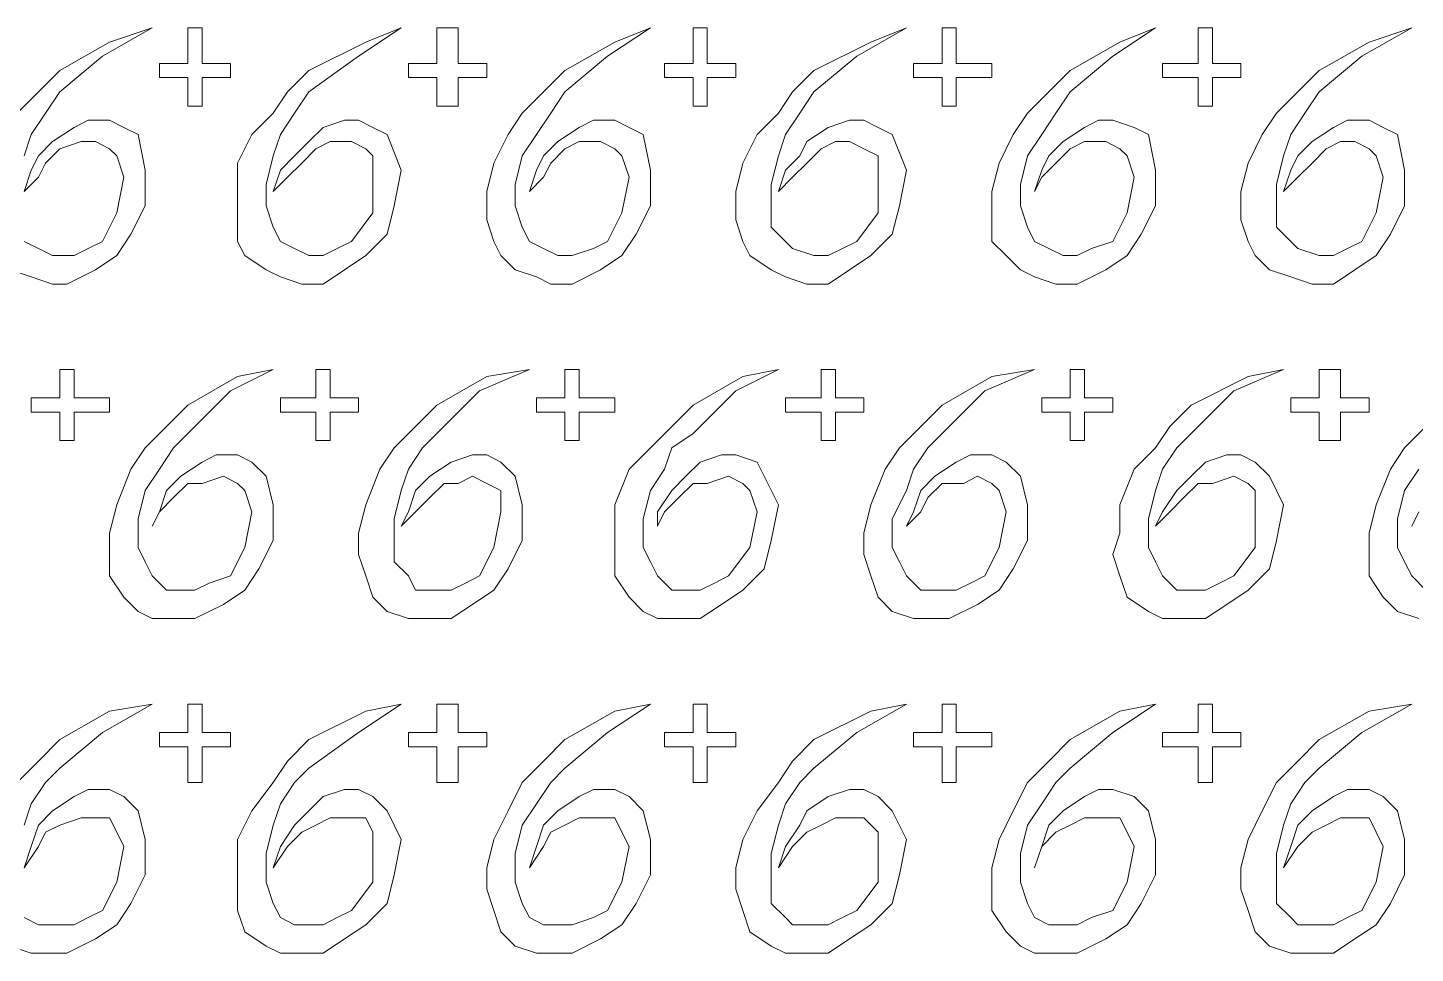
# Model space of a CAD drawing. Extents: x -66030 to 95157, y -13132 to 45879.
# Drawn here: x -6570 to -5809, y 25372 to 25880 of the extents above; entities that cross this region are included whole.
import ezdxf

# ---------------------------------------------------------------- set-up
doc = ezdxf.new("R2010")
doc.units = 0
doc.header["$LTSCALE"] = 100
doc.header["$MEASUREMENT"] = 0
doc.layers.get('0').update_dxf_attribs({"linetype": 'CONTINUOUS'})

msp = doc.modelspace()

# ---------------------------------------------------------------- linework, layer by layer
at = {"lineweight": 0}
for points in [[(-6572.38, 25809.6), (-6568.48, 25821.31), (-6560.66, 25833.03), (-6552.85, 25844.75), (-6529.42, 25864.28), (-6502.07, 25879.9), (-6525.51, 25872.09), (-6552.85, 25856.47), (-6564.57, 25844.75), (-6576.29, 25833.03)], [(-6580.19, 25747.1), (-6568.48, 25743.19), (-6556.76, 25739.29), (-6548.95, 25739.29), (-6533.32, 25747.1), (-6521.6, 25754.91), (-6513.79, 25766.63), (-6505.98, 25782.25), (-6505.98, 25801.78), (-6509.89, 25821.31), (-6517.7, 25825.22), (-6525.51, 25829.13), (-6537.23, 25829.13), (-6545.04, 25825.22), (-6556.76, 25817.41), (-6564.57, 25809.6), (-6568.48, 25801.78), (-6572.38, 25790.07)], [(-6572.38, 25790.07), (-6564.57, 25797.88), (-6560.66, 25805.69), (-6552.85, 25813.5), (-6541.13, 25817.41), (-6533.32, 25817.41), (-6525.51, 25813.5), (-6521.6, 25809.6), (-6517.7, 25797.88), (-6521.6, 25778.35), (-6529.42, 25762.72), (-6537.23, 25758.82), (-6545.04, 25754.91), (-6556.76, 25754.91), (-6564.57, 25758.82), (-6572.38, 25762.72)], [(-5802.91, 25661.17), (-5814.62, 25649.45), (-5822.44, 25637.73), (-5830.25, 25618.2), (-5834.15, 25602.58), (-5834.15, 25590.86), (-5834.15, 25579.14), (-5826.34, 25567.43), (-5818.53, 25559.61), (-5806.81, 25555.71)], [(-5802.91, 25571.33), (-5810.72, 25579.14), (-5814.62, 25586.96), (-5818.53, 25594.77), (-5818.53, 25610.39), (-5814.62, 25626.02), (-5806.81, 25637.73)], [(-5806.81, 25614.3), (-5810.72, 25606.49), (-5810.72, 25606.49), (-5806.81, 25614.3)], [(-6572.38, 25442.43), (-6568.48, 25454.15), (-6560.66, 25465.87), (-6552.85, 25473.68), (-6529.42, 25493.21), (-6502.07, 25508.84), (-6525.51, 25504.93), (-6552.85, 25489.31), (-6564.57, 25477.59), (-6576.29, 25465.87)], [(-6580.19, 25376.03), (-6568.48, 25372.13), (-6556.76, 25372.13), (-6548.95, 25372.13), (-6533.32, 25379.94), (-6521.6, 25387.75), (-6513.79, 25399.47), (-6505.98, 25415.09), (-6505.98, 25434.62), (-6509.89, 25450.25), (-6517.7, 25458.06), (-6525.51, 25461.96), (-6537.23, 25461.96), (-6545.04, 25458.06), (-6556.76, 25450.25), (-6564.57, 25442.43), (-6568.48, 25430.72), (-6572.38, 25419)], [(-6572.38, 25419), (-6564.57, 25430.72), (-6560.66, 25438.53), (-6552.85, 25442.43), (-6541.13, 25446.34), (-6533.32, 25446.34), (-6525.51, 25446.34), (-6521.6, 25438.53), (-6517.7, 25430.72), (-6521.6, 25411.19), (-6529.42, 25395.56), (-6537.23, 25391.66), (-6545.04, 25387.75), (-6556.76, 25387.75), (-6564.57, 25387.75), (-6572.38, 25391.66)]]:
    msp.add_lwpolyline(points, dxfattribs=at)
for points in [[(-6498.17, 25860.37), (-6490.36, 25860.37), (-6482.54, 25860.37), (-6482.54, 25872.09), (-6482.54, 25879.9), (-6478.64, 25879.9), (-6474.73, 25879.9), (-6474.73, 25872.09), (-6474.73, 25860.37), (-6466.92, 25860.37), (-6459.11, 25860.37), (-6459.11, 25856.47), (-6459.11, 25852.56), (-6466.92, 25852.56), (-6474.73, 25852.56), (-6474.73, 25844.75), (-6474.73, 25836.94), (-6478.64, 25836.94), (-6482.54, 25836.94), (-6482.54, 25844.75), (-6482.54, 25852.56), (-6490.36, 25852.56), (-6498.17, 25852.56), (-6498.17, 25856.47), (-6498.17, 25860.37)], [(-6435.67, 25790.07), (-6427.86, 25797.88), (-6420.05, 25805.69), (-6412.24, 25813.5), (-6404.43, 25817.41), (-6392.71, 25817.41), (-6384.9, 25813.5), (-6380.99, 25809.6), (-6380.99, 25797.88), (-6380.99, 25778.35), (-6392.71, 25762.72), (-6400.52, 25758.82), (-6408.33, 25754.91), (-6416.14, 25754.91), (-6423.96, 25758.82), (-6431.77, 25762.72), (-6435.67, 25770.54), (-6439.58, 25782.25), (-6439.58, 25793.97), (-6435.67, 25809.6), (-6431.77, 25821.31), (-6423.96, 25833.03), (-6416.14, 25844.75), (-6388.8, 25864.28), (-6365.37, 25879.9), (-6384.9, 25872.09), (-6416.14, 25856.47), (-6427.86, 25844.75), (-6435.67, 25833.03), (-6447.39, 25821.31), (-6455.2, 25805.69), (-6455.2, 25790.07), (-6455.2, 25774.44), (-6455.2, 25762.72), (-6451.3, 25754.91), (-6439.58, 25747.1), (-6431.77, 25743.19), (-6420.05, 25739.29), (-6408.33, 25739.29), (-6396.61, 25747.1), (-6384.9, 25754.91), (-6373.18, 25766.63), (-6369.27, 25782.25), (-6365.37, 25801.78), (-6373.18, 25821.31), (-6380.99, 25825.22), (-6388.8, 25829.13), (-6396.61, 25829.13), (-6408.33, 25825.22), (-6416.14, 25817.41), (-6423.96, 25809.6), (-6431.77, 25801.78), (-6435.67, 25790.07)], [(-6361.46, 25860.37), (-6353.65, 25860.37), (-6345.84, 25860.37), (-6345.84, 25872.09), (-6345.84, 25879.9), (-6338.02, 25879.9), (-6334.12, 25879.9), (-6334.12, 25872.09), (-6334.12, 25860.37), (-6326.31, 25860.37), (-6318.49, 25860.37), (-6318.49, 25856.47), (-6318.49, 25852.56), (-6326.31, 25852.56), (-6334.12, 25852.56), (-6334.12, 25844.75), (-6334.12, 25836.94), (-6338.02, 25836.94), (-6345.84, 25836.94), (-6345.84, 25844.75), (-6345.84, 25852.56), (-6353.65, 25852.56), (-6361.46, 25852.56), (-6361.46, 25856.47), (-6361.46, 25860.37)], [(-6295.06, 25790.07), (-6287.25, 25797.88), (-6283.34, 25805.69), (-6275.53, 25813.5), (-6267.72, 25817.41), (-6256, 25817.41), (-6248.19, 25813.5), (-6244.28, 25809.6), (-6240.37, 25797.88), (-6244.28, 25778.35), (-6252.09, 25762.72), (-6259.9, 25758.82), (-6271.62, 25754.91), (-6279.43, 25754.91), (-6287.25, 25758.82), (-6295.06, 25762.72), (-6298.96, 25770.54), (-6302.87, 25782.25), (-6302.87, 25793.97), (-6298.96, 25809.6), (-6291.15, 25821.31), (-6283.34, 25833.03), (-6275.53, 25844.75), (-6252.09, 25864.28), (-6228.66, 25879.9), (-6248.19, 25872.09), (-6275.53, 25856.47), (-6287.25, 25844.75), (-6298.96, 25833.03), (-6306.78, 25821.31), (-6314.59, 25805.69), (-6318.49, 25790.07), (-6318.49, 25774.44), (-6314.59, 25762.72), (-6310.68, 25754.91), (-6302.87, 25747.1), (-6291.15, 25743.19), (-6283.34, 25739.29), (-6271.62, 25739.29), (-6256, 25747.1), (-6244.28, 25754.91), (-6236.47, 25766.63), (-6228.66, 25782.25), (-6228.66, 25801.78), (-6232.56, 25821.31), (-6240.37, 25825.22), (-6248.19, 25829.13), (-6259.9, 25829.13), (-6267.72, 25825.22), (-6279.43, 25817.41), (-6287.25, 25809.6), (-6291.15, 25801.78), (-6295.06, 25790.07)], [(-6220.85, 25860.37), (-6213.03, 25860.37), (-6205.22, 25860.37), (-6205.22, 25872.09), (-6205.22, 25879.9), (-6201.32, 25879.9), (-6197.41, 25879.9), (-6197.41, 25872.09), (-6197.41, 25860.37), (-6189.6, 25860.37), (-6181.79, 25860.37), (-6181.79, 25856.47), (-6181.79, 25852.56), (-6189.6, 25852.56), (-6197.41, 25852.56), (-6197.41, 25844.75), (-6197.41, 25836.94), (-6201.32, 25836.94), (-6205.22, 25836.94), (-6205.22, 25844.75), (-6205.22, 25852.56), (-6213.03, 25852.56), (-6220.85, 25852.56), (-6220.85, 25856.47), (-6220.85, 25860.37)], [(-6158.35, 25790.07), (-6150.54, 25797.88), (-6142.73, 25805.69), (-6134.91, 25813.5), (-6127.1, 25817.41), (-6119.29, 25817.41), (-6111.48, 25813.5), (-6103.67, 25809.6), (-6103.67, 25797.88), (-6103.67, 25778.35), (-6115.38, 25762.72), (-6123.2, 25758.82), (-6131.01, 25754.91), (-6138.82, 25754.91), (-6150.54, 25758.82), (-6154.44, 25762.72), (-6162.26, 25770.54), (-6162.26, 25782.25), (-6162.26, 25793.97), (-6158.35, 25809.6), (-6154.44, 25821.31), (-6146.63, 25833.03), (-6138.82, 25844.75), (-6115.38, 25864.28), (-6088.04, 25879.9), (-6107.57, 25872.09), (-6138.82, 25856.47), (-6150.54, 25844.75), (-6158.35, 25833.03), (-6170.07, 25821.31), (-6177.88, 25805.69), (-6181.79, 25790.07), (-6181.79, 25774.44), (-6177.88, 25762.72), (-6173.97, 25754.91), (-6162.26, 25747.1), (-6154.44, 25743.19), (-6142.73, 25739.29), (-6131.01, 25739.29), (-6119.29, 25747.1), (-6107.57, 25754.91), (-6095.85, 25766.63), (-6091.95, 25782.25), (-6088.04, 25801.78), (-6095.85, 25821.31), (-6103.67, 25825.22), (-6111.48, 25829.13), (-6119.29, 25829.13), (-6131.01, 25825.22), (-6142.73, 25817.41), (-6146.63, 25809.6), (-6154.44, 25801.78), (-6158.35, 25790.07)], [(-6084.14, 25860.37), (-6076.32, 25860.37), (-6068.51, 25860.37), (-6068.51, 25872.09), (-6068.51, 25879.9), (-6064.61, 25879.9), (-6060.7, 25879.9), (-6060.7, 25872.09), (-6060.7, 25860.37), (-6048.98, 25860.37), (-6041.17, 25860.37), (-6041.17, 25856.47), (-6041.17, 25852.56), (-6048.98, 25852.56), (-6060.7, 25852.56), (-6060.7, 25844.75), (-6060.7, 25836.94), (-6064.61, 25836.94), (-6068.51, 25836.94), (-6068.51, 25844.75), (-6068.51, 25852.56), (-6076.32, 25852.56), (-6084.14, 25852.56), (-6084.14, 25856.47), (-6084.14, 25860.37)], [(-6017.73, 25790.07), (-6013.83, 25797.88), (-6006.02, 25805.69), (-5998.2, 25813.5), (-5990.39, 25817.41), (-5978.68, 25817.41), (-5970.86, 25813.5), (-5966.96, 25809.6), (-5963.05, 25797.88), (-5966.96, 25778.35), (-5974.77, 25762.72), (-5986.49, 25758.82), (-5994.3, 25754.91), (-6002.11, 25754.91), (-6009.92, 25758.82), (-6017.73, 25762.72), (-6021.64, 25770.54), (-6025.55, 25782.25), (-6025.55, 25793.97), (-6021.64, 25809.6), (-6013.83, 25821.31), (-6006.02, 25833.03), (-5998.2, 25844.75), (-5974.77, 25864.28), (-5951.33, 25879.9), (-5970.86, 25872.09), (-5998.2, 25856.47), (-6009.92, 25844.75), (-6021.64, 25833.03), (-6029.45, 25821.31), (-6037.26, 25805.69), (-6041.17, 25790.07), (-6041.17, 25774.44), (-6041.17, 25762.72), (-6033.36, 25754.91), (-6025.55, 25747.1), (-6017.73, 25743.19), (-6006.02, 25739.29), (-5994.3, 25739.29), (-5978.68, 25747.1), (-5966.96, 25754.91), (-5959.15, 25766.63), (-5951.33, 25782.25), (-5951.33, 25801.78), (-5955.24, 25821.31), (-5963.05, 25825.22), (-5974.77, 25829.13), (-5982.58, 25829.13), (-5990.39, 25825.22), (-6002.11, 25817.41), (-6009.92, 25809.6), (-6013.83, 25801.78), (-6017.73, 25790.07)], [(-5947.43, 25860.37), (-5935.71, 25860.37), (-5927.9, 25860.37), (-5927.9, 25872.09), (-5927.9, 25879.9), (-5923.99, 25879.9), (-5920.09, 25879.9), (-5920.09, 25872.09), (-5920.09, 25860.37), (-5912.27, 25860.37), (-5904.46, 25860.37), (-5904.46, 25856.47), (-5904.46, 25852.56), (-5912.27, 25852.56), (-5920.09, 25852.56), (-5920.09, 25844.75), (-5920.09, 25836.94), (-5923.99, 25836.94), (-5927.9, 25836.94), (-5927.9, 25844.75), (-5927.9, 25852.56), (-5935.71, 25852.56), (-5947.43, 25852.56), (-5947.43, 25856.47), (-5947.43, 25860.37)], [(-5881.03, 25790.07), (-5873.21, 25797.88), (-5865.4, 25805.69), (-5857.59, 25813.5), (-5849.78, 25817.41), (-5841.97, 25817.41), (-5834.15, 25813.5), (-5830.25, 25809.6), (-5826.34, 25797.88), (-5830.25, 25778.35), (-5838.06, 25762.72), (-5845.87, 25758.82), (-5853.68, 25754.91), (-5861.5, 25754.91), (-5873.21, 25758.82), (-5877.12, 25762.72), (-5884.93, 25770.54), (-5884.93, 25782.25), (-5884.93, 25793.97), (-5881.03, 25809.6), (-5877.12, 25821.31), (-5869.31, 25833.03), (-5861.5, 25844.75), (-5838.06, 25864.28), (-5810.72, 25879.9), (-5834.15, 25872.09), (-5861.5, 25856.47), (-5873.21, 25844.75), (-5884.93, 25833.03), (-5892.74, 25821.31), (-5900.56, 25805.69), (-5904.46, 25790.07), (-5904.46, 25774.44), (-5900.56, 25762.72), (-5896.65, 25754.91), (-5888.84, 25747.1), (-5877.12, 25743.19), (-5865.4, 25739.29), (-5853.68, 25739.29), (-5841.97, 25747.1), (-5830.25, 25754.91), (-5822.44, 25766.63), (-5814.62, 25782.25), (-5814.62, 25801.78), (-5818.53, 25821.31), (-5826.34, 25825.22), (-5834.15, 25829.13), (-5845.87, 25829.13), (-5853.68, 25825.22), (-5865.4, 25817.41), (-5873.21, 25809.6), (-5877.12, 25801.78), (-5881.03, 25790.07)], [(-6568.48, 25676.79), (-6560.66, 25676.79), (-6552.85, 25676.79), (-6552.85, 25684.6), (-6552.85, 25692.42), (-6548.95, 25692.42), (-6545.04, 25692.42), (-6545.04, 25684.6), (-6545.04, 25676.79), (-6533.32, 25676.79), (-6525.51, 25676.79), (-6525.51, 25672.89), (-6525.51, 25668.98), (-6533.32, 25668.98), (-6545.04, 25668.98), (-6545.04, 25661.17), (-6545.04, 25653.36), (-6548.95, 25653.36), (-6552.85, 25653.36), (-6552.85, 25661.17), (-6552.85, 25668.98), (-6560.66, 25668.98), (-6568.48, 25668.98), (-6568.48, 25672.89), (-6568.48, 25676.79)], [(-6502.07, 25606.49), (-6498.17, 25614.3), (-6490.36, 25622.11), (-6482.54, 25629.92), (-6474.73, 25629.92), (-6463.02, 25633.83), (-6455.2, 25629.92), (-6451.3, 25626.02), (-6447.39, 25614.3), (-6451.3, 25594.77), (-6459.11, 25579.14), (-6470.83, 25575.24), (-6478.64, 25571.33), (-6486.45, 25571.33), (-6494.26, 25571.33), (-6502.07, 25579.14), (-6505.98, 25586.96), (-6509.89, 25594.77), (-6509.89, 25610.39), (-6505.98, 25626.02), (-6498.17, 25637.73), (-6490.36, 25649.45), (-6482.54, 25657.26), (-6459.11, 25680.7), (-6435.67, 25692.42), (-6455.2, 25688.51), (-6482.54, 25672.89), (-6494.26, 25661.17), (-6505.98, 25649.45), (-6513.79, 25637.73), (-6521.6, 25618.2), (-6525.51, 25602.58), (-6525.51, 25590.86), (-6525.51, 25579.14), (-6517.7, 25567.43), (-6509.89, 25559.61), (-6502.07, 25555.71), (-6490.36, 25555.71), (-6478.64, 25555.71), (-6463.02, 25563.52), (-6451.3, 25571.33), (-6443.49, 25583.05), (-6435.67, 25598.67), (-6435.67, 25618.2), (-6439.58, 25633.83), (-6447.39, 25641.64), (-6455.2, 25645.55), (-6466.92, 25645.55), (-6474.73, 25641.64), (-6486.45, 25633.83), (-6494.26, 25626.02), (-6498.17, 25614.3), (-6502.07, 25606.49)], [(-6431.77, 25676.79), (-6420.05, 25676.79), (-6412.24, 25676.79), (-6412.24, 25684.6), (-6412.24, 25692.42), (-6408.33, 25692.42), (-6404.43, 25692.42), (-6404.43, 25684.6), (-6404.43, 25676.79), (-6396.61, 25676.79), (-6388.8, 25676.79), (-6388.8, 25672.89), (-6388.8, 25668.98), (-6396.61, 25668.98), (-6404.43, 25668.98), (-6404.43, 25661.17), (-6404.43, 25653.36), (-6408.33, 25653.36), (-6412.24, 25653.36), (-6412.24, 25661.17), (-6412.24, 25668.98), (-6420.05, 25668.98), (-6431.77, 25668.98), (-6431.77, 25672.89), (-6431.77, 25676.79)], [(-6365.37, 25606.49), (-6357.55, 25614.3), (-6349.74, 25622.11), (-6341.93, 25629.92), (-6334.12, 25629.92), (-6326.31, 25633.83), (-6318.49, 25629.92), (-6310.68, 25626.02), (-6310.68, 25614.3), (-6314.59, 25594.77), (-6322.4, 25579.14), (-6330.21, 25575.24), (-6338.02, 25571.33), (-6345.84, 25571.33), (-6357.55, 25571.33), (-6361.46, 25579.14), (-6369.27, 25586.96), (-6369.27, 25594.77), (-6369.27, 25610.39), (-6365.37, 25626.02), (-6361.46, 25637.73), (-6353.65, 25649.45), (-6345.84, 25657.26), (-6322.4, 25680.7), (-6295.06, 25692.42), (-6318.49, 25688.51), (-6345.84, 25672.89), (-6357.55, 25661.17), (-6369.27, 25649.45), (-6377.08, 25637.73), (-6384.9, 25618.2), (-6388.8, 25602.58), (-6388.8, 25590.86), (-6384.9, 25579.14), (-6380.99, 25567.43), (-6373.18, 25559.61), (-6361.46, 25555.71), (-6349.74, 25555.71), (-6338.02, 25555.71), (-6326.31, 25563.52), (-6314.59, 25571.33), (-6306.78, 25583.05), (-6298.96, 25598.67), (-6298.96, 25618.2), (-6302.87, 25633.83), (-6310.68, 25641.64), (-6318.49, 25645.55), (-6326.31, 25645.55), (-6338.02, 25641.64), (-6349.74, 25633.83), (-6357.55, 25626.02), (-6361.46, 25614.3), (-6365.37, 25606.49)], [(-6291.15, 25676.79), (-6283.34, 25676.79), (-6275.53, 25676.79), (-6275.53, 25684.6), (-6275.53, 25692.42), (-6271.62, 25692.42), (-6267.72, 25692.42), (-6267.72, 25684.6), (-6267.72, 25676.79), (-6259.9, 25676.79), (-6248.19, 25676.79), (-6248.19, 25672.89), (-6248.19, 25668.98), (-6259.9, 25668.98), (-6267.72, 25668.98), (-6267.72, 25661.17), (-6267.72, 25653.36), (-6271.62, 25653.36), (-6275.53, 25653.36), (-6275.53, 25661.17), (-6275.53, 25668.98), (-6283.34, 25668.98), (-6291.15, 25668.98), (-6291.15, 25672.89), (-6291.15, 25676.79)], [(-6224.75, 25606.49), (-6220.85, 25614.3), (-6213.03, 25622.11), (-6205.22, 25629.92), (-6197.41, 25629.92), (-6185.69, 25633.83), (-6177.88, 25629.92), (-6173.97, 25626.02), (-6170.07, 25614.3), (-6173.97, 25594.77), (-6185.69, 25579.14), (-6193.5, 25575.24), (-6201.32, 25571.33), (-6209.13, 25571.33), (-6216.94, 25571.33), (-6224.75, 25579.14), (-6228.66, 25586.96), (-6232.56, 25594.77), (-6232.56, 25610.39), (-6228.66, 25626.02), (-6220.85, 25637.73), (-6216.94, 25649.45), (-6205.22, 25657.26), (-6181.79, 25680.7), (-6158.35, 25692.42), (-6177.88, 25688.51), (-6205.22, 25672.89), (-6216.94, 25661.17), (-6228.66, 25649.45), (-6240.37, 25637.73), (-6248.19, 25618.2), (-6248.19, 25602.58), (-6248.19, 25590.86), (-6248.19, 25579.14), (-6240.37, 25567.43), (-6232.56, 25559.61), (-6224.75, 25555.71), (-6213.03, 25555.71), (-6201.32, 25555.71), (-6189.6, 25563.52), (-6177.88, 25571.33), (-6166.16, 25583.05), (-6162.26, 25598.67), (-6158.35, 25618.2), (-6166.16, 25633.83), (-6170.07, 25641.64), (-6181.79, 25645.55), (-6189.6, 25645.55), (-6201.32, 25641.64), (-6209.13, 25633.83), (-6216.94, 25626.02), (-6224.75, 25614.3), (-6224.75, 25606.49)], [(-6154.44, 25676.79), (-6146.63, 25676.79), (-6134.91, 25676.79), (-6134.91, 25684.6), (-6134.91, 25692.42), (-6131.01, 25692.42), (-6127.1, 25692.42), (-6127.1, 25684.6), (-6127.1, 25676.79), (-6119.29, 25676.79), (-6111.48, 25676.79), (-6111.48, 25672.89), (-6111.48, 25668.98), (-6119.29, 25668.98), (-6127.1, 25668.98), (-6127.1, 25661.17), (-6127.1, 25653.36), (-6131.01, 25653.36), (-6134.91, 25653.36), (-6134.91, 25661.17), (-6134.91, 25668.98), (-6146.63, 25668.98), (-6154.44, 25668.98), (-6154.44, 25672.89), (-6154.44, 25676.79)], [(-6088.04, 25606.49), (-6080.23, 25614.3), (-6076.32, 25622.11), (-6068.51, 25629.92), (-6056.79, 25629.92), (-6048.98, 25633.83), (-6041.17, 25629.92), (-6037.26, 25626.02), (-6033.36, 25614.3), (-6037.26, 25594.77), (-6045.08, 25579.14), (-6052.89, 25575.24), (-6060.7, 25571.33), (-6072.42, 25571.33), (-6080.23, 25571.33), (-6088.04, 25579.14), (-6091.95, 25586.96), (-6095.85, 25594.77), (-6095.85, 25610.39), (-6088.04, 25626.02), (-6084.14, 25637.73), (-6076.32, 25649.45), (-6068.51, 25657.26), (-6045.08, 25680.7), (-6017.73, 25692.42), (-6041.17, 25688.51), (-6068.51, 25672.89), (-6080.23, 25661.17), (-6091.95, 25649.45), (-6099.76, 25637.73), (-6107.57, 25618.2), (-6111.48, 25602.58), (-6111.48, 25590.86), (-6107.57, 25579.14), (-6103.67, 25567.43), (-6095.85, 25559.61), (-6084.14, 25555.71), (-6076.32, 25555.71), (-6064.61, 25555.71), (-6048.98, 25563.52), (-6037.26, 25571.33), (-6029.45, 25583.05), (-6021.64, 25598.67), (-6021.64, 25618.2), (-6025.55, 25633.83), (-6033.36, 25641.64), (-6041.17, 25645.55), (-6052.89, 25645.55), (-6060.7, 25641.64), (-6072.42, 25633.83), (-6080.23, 25626.02), (-6084.14, 25614.3), (-6088.04, 25606.49)], [(-6013.83, 25676.79), (-6006.02, 25676.79), (-5998.2, 25676.79), (-5998.2, 25684.6), (-5998.2, 25692.42), (-5994.3, 25692.42), (-5990.39, 25692.42), (-5990.39, 25684.6), (-5990.39, 25676.79), (-5982.58, 25676.79), (-5974.77, 25676.79), (-5974.77, 25672.89), (-5974.77, 25668.98), (-5982.58, 25668.98), (-5990.39, 25668.98), (-5990.39, 25661.17), (-5990.39, 25653.36), (-5994.3, 25653.36), (-5998.2, 25653.36), (-5998.2, 25661.17), (-5998.2, 25668.98), (-6006.02, 25668.98), (-6013.83, 25668.98), (-6013.83, 25672.89), (-6013.83, 25676.79)], [(-5951.33, 25606.49), (-5943.52, 25614.3), (-5935.71, 25622.11), (-5927.9, 25629.92), (-5920.09, 25629.92), (-5908.37, 25633.83), (-5900.56, 25629.92), (-5896.65, 25626.02), (-5896.65, 25614.3), (-5896.65, 25594.77), (-5908.37, 25579.14), (-5916.18, 25575.24), (-5923.99, 25571.33), (-5931.8, 25571.33), (-5939.62, 25571.33), (-5947.43, 25579.14), (-5951.33, 25586.96), (-5955.24, 25594.77), (-5955.24, 25610.39), (-5951.33, 25626.02), (-5947.43, 25637.73), (-5939.62, 25649.45), (-5931.8, 25657.26), (-5908.37, 25680.7), (-5881.03, 25692.42), (-5900.56, 25688.51), (-5931.8, 25672.89), (-5943.52, 25661.17), (-5951.33, 25649.45), (-5963.05, 25637.73), (-5970.86, 25618.2), (-5970.86, 25602.58), (-5974.77, 25590.86), (-5970.86, 25579.14), (-5966.96, 25567.43), (-5955.24, 25559.61), (-5947.43, 25555.71), (-5935.71, 25555.71), (-5923.99, 25555.71), (-5912.27, 25563.52), (-5900.56, 25571.33), (-5888.84, 25583.05), (-5884.93, 25598.67), (-5881.03, 25618.2), (-5888.84, 25633.83), (-5896.65, 25641.64), (-5904.46, 25645.55), (-5912.27, 25645.55), (-5923.99, 25641.64), (-5931.8, 25633.83), (-5939.62, 25626.02), (-5947.43, 25614.3), (-5951.33, 25606.49)], [(-5877.12, 25676.79), (-5869.31, 25676.79), (-5861.5, 25676.79), (-5861.5, 25684.6), (-5861.5, 25692.42), (-5857.59, 25692.42), (-5849.78, 25692.42), (-5849.78, 25684.6), (-5849.78, 25676.79), (-5841.97, 25676.79), (-5834.15, 25676.79), (-5834.15, 25672.89), (-5834.15, 25668.98), (-5841.97, 25668.98), (-5849.78, 25668.98), (-5849.78, 25661.17), (-5849.78, 25653.36), (-5857.59, 25653.36), (-5861.5, 25653.36), (-5861.5, 25661.17), (-5861.5, 25668.98), (-5869.31, 25668.98), (-5877.12, 25668.98), (-5877.12, 25672.89), (-5877.12, 25676.79)], [(-6498.17, 25493.21), (-6490.36, 25493.21), (-6482.54, 25493.21), (-6482.54, 25501.02), (-6482.54, 25508.84), (-6478.64, 25508.84), (-6474.73, 25508.84), (-6474.73, 25501.02), (-6474.73, 25493.21), (-6466.92, 25493.21), (-6459.11, 25493.21), (-6459.11, 25489.31), (-6459.11, 25485.4), (-6466.92, 25485.4), (-6474.73, 25485.4), (-6474.73, 25477.59), (-6474.73, 25465.87), (-6478.64, 25465.87), (-6482.54, 25465.87), (-6482.54, 25477.59), (-6482.54, 25485.4), (-6490.36, 25485.4), (-6498.17, 25485.4), (-6498.17, 25489.31), (-6498.17, 25493.21)], [(-6435.67, 25419), (-6427.86, 25430.72), (-6420.05, 25438.53), (-6412.24, 25442.43), (-6404.43, 25446.34), (-6392.71, 25446.34), (-6384.9, 25446.34), (-6380.99, 25438.53), (-6380.99, 25430.72), (-6380.99, 25411.19), (-6392.71, 25395.56), (-6400.52, 25391.66), (-6408.33, 25387.75), (-6416.14, 25387.75), (-6423.96, 25387.75), (-6431.77, 25391.66), (-6435.67, 25399.47), (-6439.58, 25411.19), (-6439.58, 25426.81), (-6435.67, 25442.43), (-6431.77, 25454.15), (-6423.96, 25465.87), (-6416.14, 25473.68), (-6388.8, 25493.21), (-6365.37, 25508.84), (-6384.9, 25504.93), (-6416.14, 25489.31), (-6427.86, 25477.59), (-6435.67, 25465.87), (-6447.39, 25450.25), (-6455.2, 25434.62), (-6455.2, 25419), (-6455.2, 25407.28), (-6455.2, 25395.56), (-6451.3, 25383.85), (-6439.58, 25376.03), (-6431.77, 25372.13), (-6420.05, 25372.13), (-6408.33, 25372.13), (-6396.61, 25379.94), (-6384.9, 25387.75), (-6373.18, 25399.47), (-6369.27, 25415.09), (-6365.37, 25434.62), (-6373.18, 25450.25), (-6380.99, 25458.06), (-6388.8, 25461.96), (-6396.61, 25461.96), (-6408.33, 25458.06), (-6416.14, 25450.25), (-6423.96, 25442.43), (-6431.77, 25430.72), (-6435.67, 25419)], [(-6361.46, 25493.21), (-6353.65, 25493.21), (-6345.84, 25493.21), (-6345.84, 25501.02), (-6345.84, 25508.84), (-6338.02, 25508.84), (-6334.12, 25508.84), (-6334.12, 25501.02), (-6334.12, 25493.21), (-6326.31, 25493.21), (-6318.49, 25493.21), (-6318.49, 25489.31), (-6318.49, 25485.4), (-6326.31, 25485.4), (-6334.12, 25485.4), (-6334.12, 25477.59), (-6334.12, 25465.87), (-6338.02, 25465.87), (-6345.84, 25465.87), (-6345.84, 25477.59), (-6345.84, 25485.4), (-6353.65, 25485.4), (-6361.46, 25485.4), (-6361.46, 25489.31), (-6361.46, 25493.21)], [(-6295.06, 25419), (-6287.25, 25430.72), (-6283.34, 25438.53), (-6275.53, 25442.43), (-6267.72, 25446.34), (-6256, 25446.34), (-6248.19, 25446.34), (-6244.28, 25438.53), (-6240.37, 25430.72), (-6244.28, 25411.19), (-6252.09, 25395.56), (-6259.9, 25391.66), (-6271.62, 25387.75), (-6279.43, 25387.75), (-6287.25, 25387.75), (-6295.06, 25391.66), (-6298.96, 25399.47), (-6302.87, 25411.19), (-6302.87, 25426.81), (-6298.96, 25442.43), (-6291.15, 25454.15), (-6283.34, 25465.87), (-6275.53, 25473.68), (-6252.09, 25493.21), (-6228.66, 25508.84), (-6248.19, 25504.93), (-6275.53, 25489.31), (-6287.25, 25477.59), (-6298.96, 25465.87), (-6306.78, 25450.25), (-6314.59, 25434.62), (-6318.49, 25419), (-6318.49, 25407.28), (-6314.59, 25395.56), (-6310.68, 25383.85), (-6302.87, 25376.03), (-6291.15, 25372.13), (-6283.34, 25372.13), (-6271.62, 25372.13), (-6256, 25379.94), (-6244.28, 25387.75), (-6236.47, 25399.47), (-6228.66, 25415.09), (-6228.66, 25434.62), (-6232.56, 25450.25), (-6240.37, 25458.06), (-6248.19, 25461.96), (-6259.9, 25461.96), (-6267.72, 25458.06), (-6279.43, 25450.25), (-6287.25, 25442.43), (-6291.15, 25430.72), (-6295.06, 25419)], [(-6220.85, 25493.21), (-6213.03, 25493.21), (-6205.22, 25493.21), (-6205.22, 25501.02), (-6205.22, 25508.84), (-6201.32, 25508.84), (-6197.41, 25508.84), (-6197.41, 25501.02), (-6197.41, 25493.21), (-6189.6, 25493.21), (-6181.79, 25493.21), (-6181.79, 25489.31), (-6181.79, 25485.4), (-6189.6, 25485.4), (-6197.41, 25485.4), (-6197.41, 25477.59), (-6197.41, 25465.87), (-6201.32, 25465.87), (-6205.22, 25465.87), (-6205.22, 25477.59), (-6205.22, 25485.4), (-6213.03, 25485.4), (-6220.85, 25485.4), (-6220.85, 25489.31), (-6220.85, 25493.21)], [(-6158.35, 25419), (-6150.54, 25430.72), (-6142.73, 25438.53), (-6134.91, 25442.43), (-6127.1, 25446.34), (-6119.29, 25446.34), (-6111.48, 25446.34), (-6103.67, 25438.53), (-6103.67, 25430.72), (-6103.67, 25411.19), (-6115.38, 25395.56), (-6123.2, 25391.66), (-6131.01, 25387.75), (-6138.82, 25387.75), (-6150.54, 25387.75), (-6154.44, 25391.66), (-6162.26, 25399.47), (-6162.26, 25411.19), (-6162.26, 25426.81), (-6158.35, 25442.43), (-6154.44, 25454.15), (-6146.63, 25465.87), (-6138.82, 25473.68), (-6115.38, 25493.21), (-6088.04, 25508.84), (-6107.57, 25504.93), (-6138.82, 25489.31), (-6150.54, 25477.59), (-6158.35, 25465.87), (-6170.07, 25450.25), (-6177.88, 25434.62), (-6181.79, 25419), (-6181.79, 25407.28), (-6177.88, 25395.56), (-6173.97, 25383.85), (-6162.26, 25376.03), (-6154.44, 25372.13), (-6142.73, 25372.13), (-6131.01, 25372.13), (-6119.29, 25379.94), (-6107.57, 25387.75), (-6095.85, 25399.47), (-6091.95, 25415.09), (-6088.04, 25434.62), (-6095.85, 25450.25), (-6103.67, 25458.06), (-6111.48, 25461.96), (-6119.29, 25461.96), (-6131.01, 25458.06), (-6142.73, 25450.25), (-6146.63, 25442.43), (-6154.44, 25430.72), (-6158.35, 25419)], [(-6084.14, 25493.21), (-6076.32, 25493.21), (-6068.51, 25493.21), (-6068.51, 25501.02), (-6068.51, 25508.84), (-6064.61, 25508.84), (-6060.7, 25508.84), (-6060.7, 25501.02), (-6060.7, 25493.21), (-6048.98, 25493.21), (-6041.17, 25493.21), (-6041.17, 25489.31), (-6041.17, 25485.4), (-6048.98, 25485.4), (-6060.7, 25485.4), (-6060.7, 25477.59), (-6060.7, 25465.87), (-6064.61, 25465.87), (-6068.51, 25465.87), (-6068.51, 25477.59), (-6068.51, 25485.4), (-6076.32, 25485.4), (-6084.14, 25485.4), (-6084.14, 25489.31), (-6084.14, 25493.21)], [(-6017.73, 25419), (-6013.83, 25430.72), (-6006.02, 25438.53), (-5998.2, 25442.43), (-5990.39, 25446.34), (-5978.68, 25446.34), (-5970.86, 25446.34), (-5966.96, 25438.53), (-5963.05, 25430.72), (-5966.96, 25411.19), (-5974.77, 25395.56), (-5986.49, 25391.66), (-5994.3, 25387.75), (-6002.11, 25387.75), (-6009.92, 25387.75), (-6017.73, 25391.66), (-6021.64, 25399.47), (-6025.55, 25411.19), (-6025.55, 25426.81), (-6021.64, 25442.43), (-6013.83, 25454.15), (-6006.02, 25465.87), (-5998.2, 25473.68), (-5974.77, 25493.21), (-5951.33, 25508.84), (-5970.86, 25504.93), (-5998.2, 25489.31), (-6009.92, 25477.59), (-6021.64, 25465.87), (-6029.45, 25450.25), (-6037.26, 25434.62), (-6041.17, 25419), (-6041.17, 25407.28), (-6041.17, 25395.56), (-6033.36, 25383.85), (-6025.55, 25376.03), (-6017.73, 25372.13), (-6006.02, 25372.13), (-5994.3, 25372.13), (-5978.68, 25379.94), (-5966.96, 25387.75), (-5959.15, 25399.47), (-5951.33, 25415.09), (-5951.33, 25434.62), (-5955.24, 25450.25), (-5963.05, 25458.06), (-5974.77, 25461.96), (-5982.58, 25461.96), (-5990.39, 25458.06), (-6002.11, 25450.25), (-6009.92, 25442.43), (-6013.83, 25430.72), (-6017.73, 25419)], [(-5947.43, 25493.21), (-5935.71, 25493.21), (-5927.9, 25493.21), (-5927.9, 25501.02), (-5927.9, 25508.84), (-5923.99, 25508.84), (-5920.09, 25508.84), (-5920.09, 25501.02), (-5920.09, 25493.21), (-5912.27, 25493.21), (-5904.46, 25493.21), (-5904.46, 25489.31), (-5904.46, 25485.4), (-5912.27, 25485.4), (-5920.09, 25485.4), (-5920.09, 25477.59), (-5920.09, 25465.87), (-5923.99, 25465.87), (-5927.9, 25465.87), (-5927.9, 25477.59), (-5927.9, 25485.4), (-5935.71, 25485.4), (-5947.43, 25485.4), (-5947.43, 25489.31), (-5947.43, 25493.21)], [(-5881.03, 25419), (-5873.21, 25430.72), (-5865.4, 25438.53), (-5857.59, 25442.43), (-5849.78, 25446.34), (-5841.97, 25446.34), (-5834.15, 25446.34), (-5830.25, 25438.53), (-5826.34, 25430.72), (-5830.25, 25411.19), (-5838.06, 25395.56), (-5845.87, 25391.66), (-5853.68, 25387.75), (-5861.5, 25387.75), (-5873.21, 25387.75), (-5877.12, 25391.66), (-5884.93, 25399.47), (-5884.93, 25411.19), (-5884.93, 25426.81), (-5881.03, 25442.43), (-5877.12, 25454.15), (-5869.31, 25465.87), (-5861.5, 25473.68), (-5838.06, 25493.21), (-5810.72, 25508.84), (-5834.15, 25504.93), (-5861.5, 25489.31), (-5873.21, 25477.59), (-5884.93, 25465.87), (-5892.74, 25450.25), (-5900.56, 25434.62), (-5904.46, 25419), (-5904.46, 25407.28), (-5900.56, 25395.56), (-5896.65, 25383.85), (-5888.84, 25376.03), (-5877.12, 25372.13), (-5865.4, 25372.13), (-5853.68, 25372.13), (-5841.97, 25379.94), (-5830.25, 25387.75), (-5822.44, 25399.47), (-5814.62, 25415.09), (-5814.62, 25434.62), (-5818.53, 25450.25), (-5826.34, 25458.06), (-5834.15, 25461.96), (-5845.87, 25461.96), (-5853.68, 25458.06), (-5865.4, 25450.25), (-5873.21, 25442.43), (-5877.12, 25430.72), (-5881.03, 25419)]]:
    msp.add_lwpolyline(points, close=True, dxfattribs=at)

doc.saveas('drawing.dxf')
